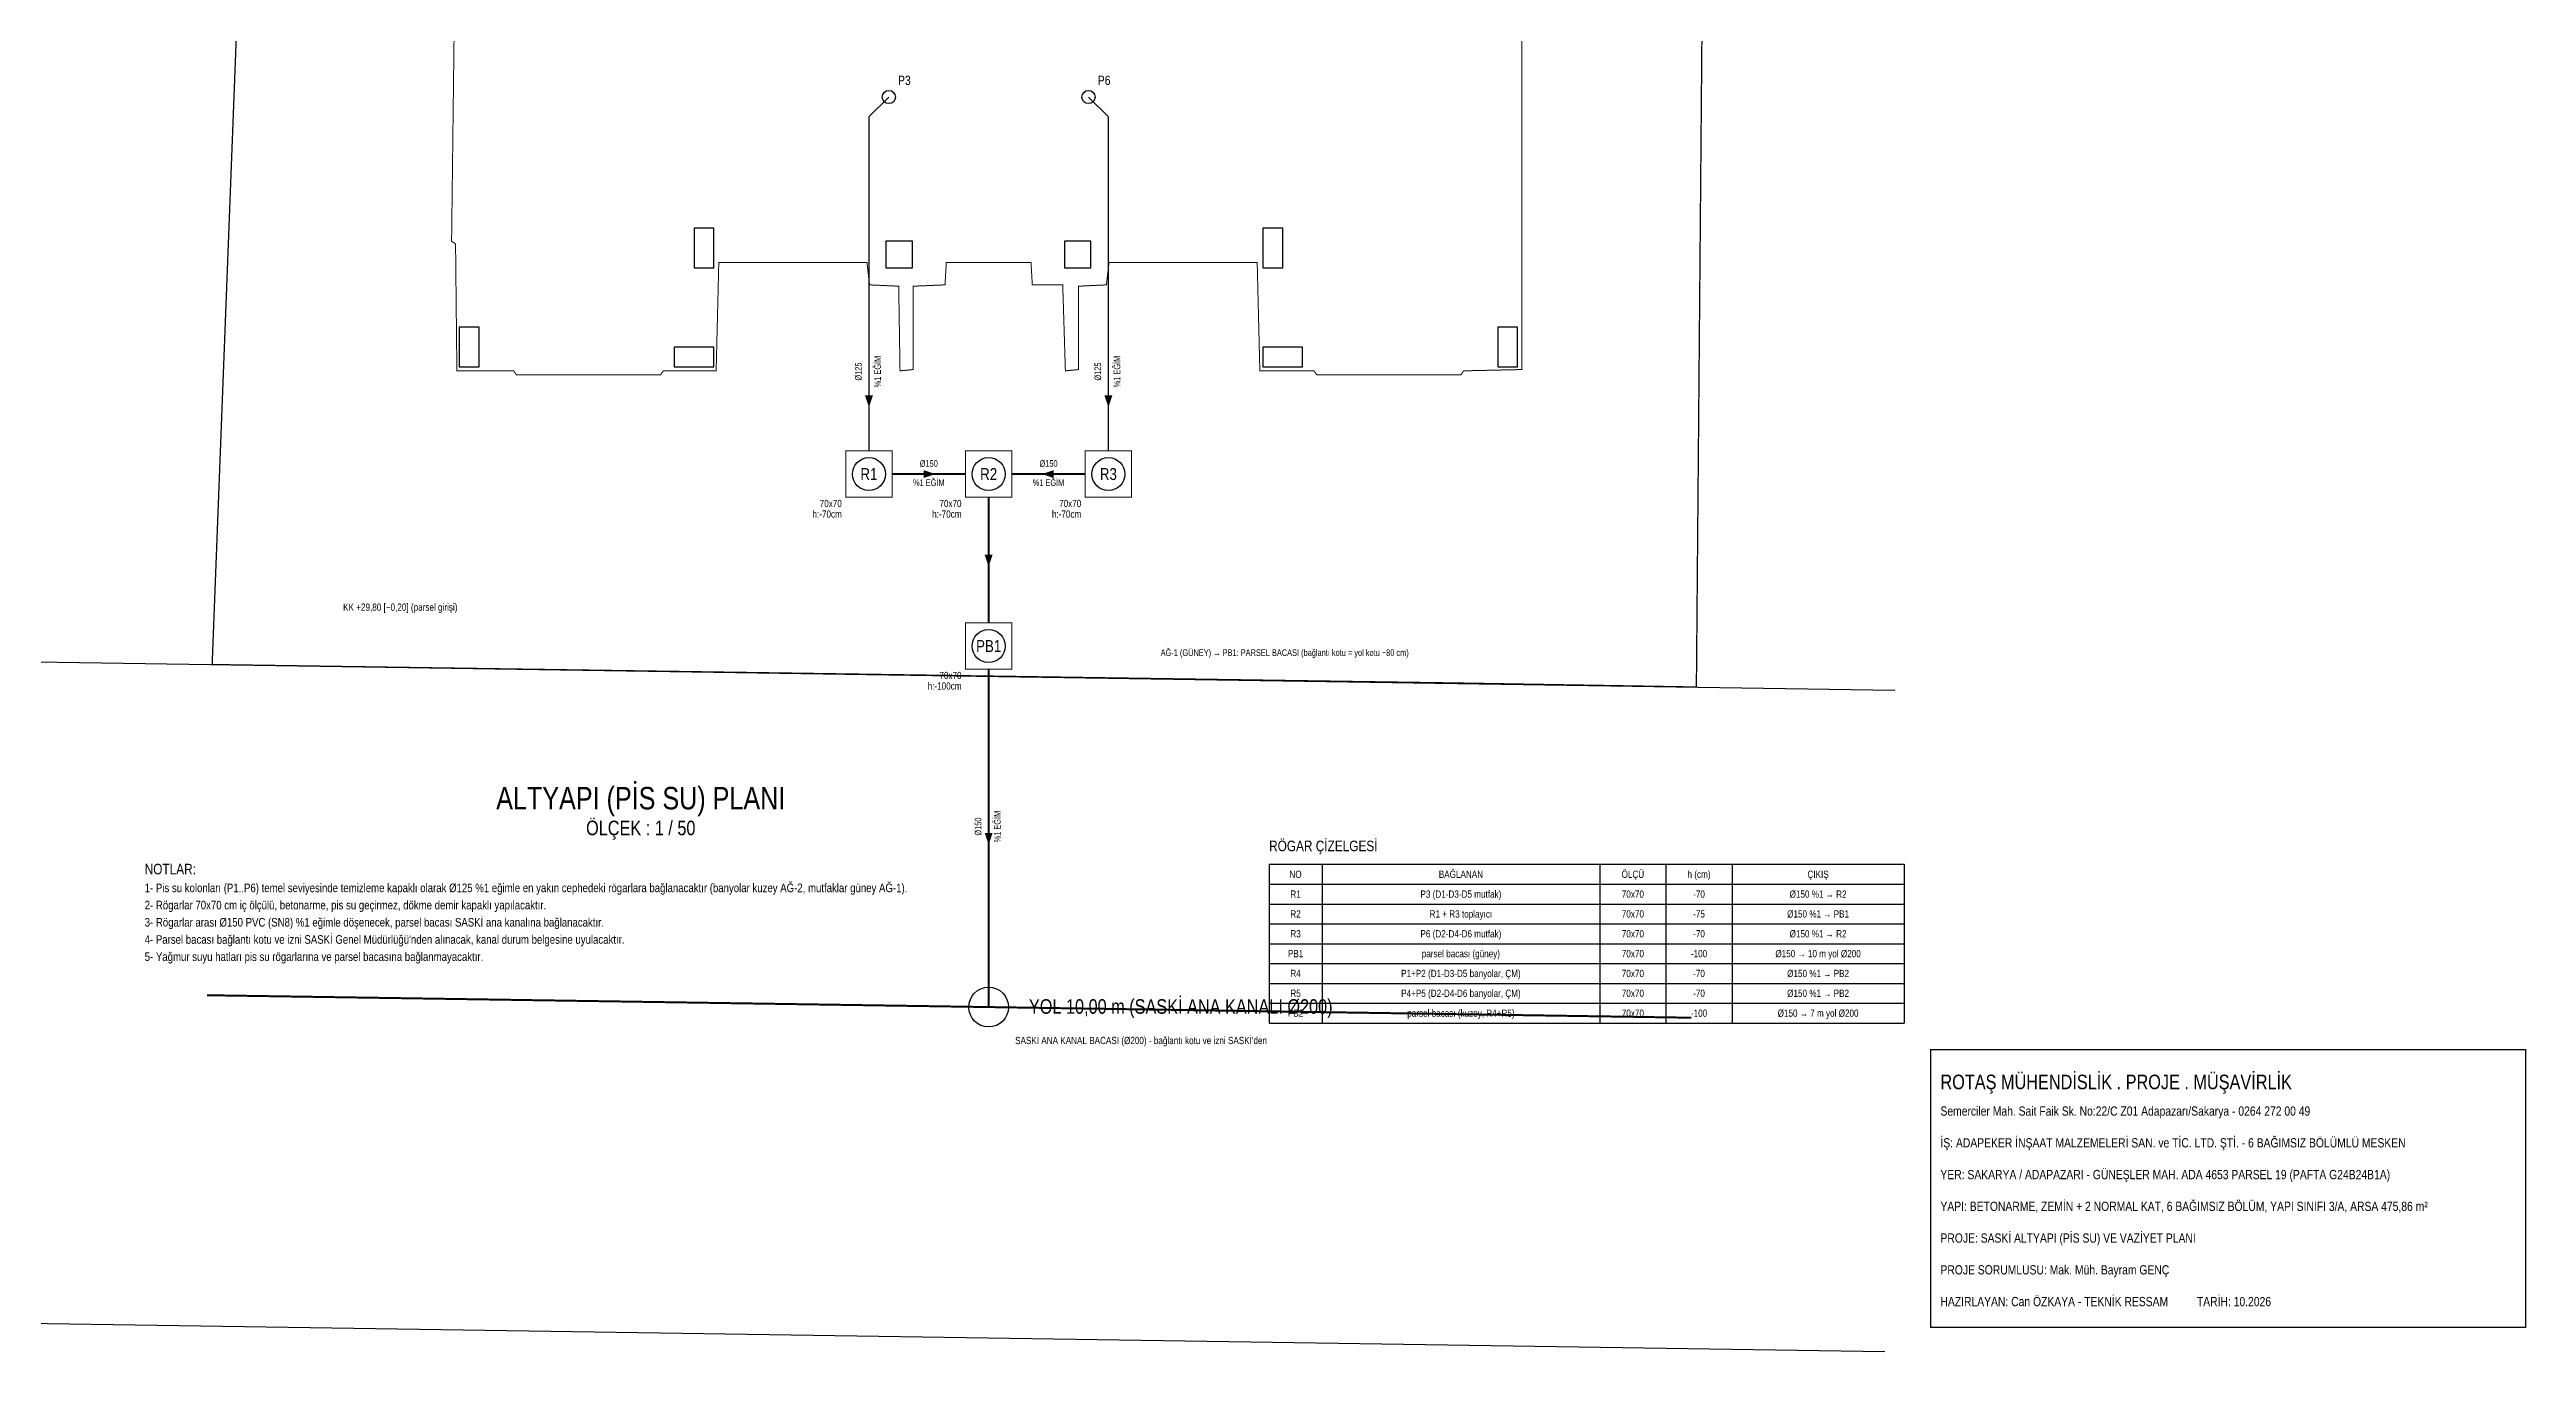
# Model space of a CAD drawing. Header units: centimetres. Extents: x -3462 to 2201, y -4536 to -601.
# Drawn here: x -1544 to 2201, y -4536 to -2568 of the extents above; entities that cross this region are included whole.
import ezdxf
from ezdxf.enums import TextEntityAlignment as Align

# ---------------------------------------------------------------- set-up
doc = ezdxf.new("R2010")
doc.units = ezdxf.units.CM
for name, color, linetype in [('ROTAS-ALTYAPI-BINA', 7, 'Continuous'), ('ROTAS-ALTYAPI-KANAL', 1, 'Continuous'), ('ROTAS-ALTYAPI-OK', 6, 'Continuous'), ('ROTAS-ALTYAPI-PARSEL', 3, 'Continuous'), ('ROTAS-ALTYAPI-PIS-SU', 6, 'Continuous'), ('ROTAS-ALTYAPI-ROGAR', 5, 'Continuous'), ('ROTAS-ALTYAPI-YAZI', 7, 'Continuous'), ('ROTAS-ALTYAPI-YOL', 8, 'Continuous'), ('ROTAS-MIMARI-KOLON', 8, 'Continuous'), ('ROTAS-PAFTA', 144, 'Continuous'), ('ROTAS-PAFTA-YAZI', 7, 'Continuous'), ('ROTAS-SIHHI-KOLON', 6, 'Continuous')]:
    doc.layers.add(name, color=color, linetype=linetype)
doc.styles.add('ROTAS-YAZI', font='arial.ttf')

msp = doc.modelspace()

# ---------------------------------------------------------------- hatches: boundary and pattern name
at = {"layer": 'ROTAS-ALTYAPI-OK'}
h = msp.add_hatch(color=6, dxfattribs=at)
h.dxf.hatch_style = 1
h.paths.add_polyline_path([(-305, -3109.2), (-299, -3091.2), (-311, -3091.2)])
h = msp.add_hatch(color=6, dxfattribs=at)
h.dxf.hatch_style = 1
h.paths.add_polyline_path([(57, -3109.2), (63, -3091.2), (51, -3091.2)])
h = msp.add_hatch(color=6, dxfattribs=at)
h.dxf.hatch_style = 1
h.paths.add_polyline_path([(-204.5, -3210), (-222.5, -3204), (-222.5, -3216)])
h = msp.add_hatch(color=6, dxfattribs=at)
h.dxf.hatch_style = 1
h.paths.add_polyline_path([(-43.5, -3210), (-25.5, -3216), (-25.5, -3204)])
h = msp.add_hatch(color=6, dxfattribs=at)
h.dxf.hatch_style = 1
h.paths.add_polyline_path([(-124, -3350), (-118, -3332), (-130, -3332)])
h = msp.add_hatch(color=6, dxfattribs=at)
h.dxf.hatch_style = 1
h.paths.add_polyline_path([(-124, -3770.4), (-118, -3752.4), (-130, -3752.4)])

# ---------------------------------------------------------------- linework, layer by layer
at = {"layer": 'ROTAS-ALTYAPI-BINA', "const_width": 1.5}
msp.add_lwpolyline([(682, -2364), (682, -3052), (594, -3054), (590, -3060), (372, -3060), (368, -3054), (286, -3054), (282, -2890), (58, -2890), (54, -2924), (12, -2926), (12, -3052), (-8, -3054), (-12, -2924), (-58, -2924), (-60, -2890), (-188, -2890), (-190, -2924), (-238, -2926), (-238, -3052), (-258, -3054), (-260, -2926), (-304, -2924), (-308, -2890), (-532, -2890), (-536, -3054), (-616, -3054), (-620, -3060), (-838, -3060), (-842, -3054), (-928, -3054), (-930, -2862), (-936, -2858), (-930, -2364)], dxfattribs=at)
at = {"layer": 'ROTAS-ALTYAPI-KANAL', "const_width": 3}
msp.add_lwpolyline([(-1305.6, -3997.9), (938.4, -4031.9)], dxfattribs=at)
at = {"layer": 'ROTAS-ALTYAPI-KANAL'}
msp.add_circle((-124, -4015.8), 30, dxfattribs=at)
at = {"layer": 'ROTAS-ALTYAPI-PARSEL', "const_width": 2}
msp.add_lwpolyline([(-1214, -1314), (606, -1398), (964, -1414), (946, -3532), (588, -3526), (-1298, -3498)], close=True, dxfattribs=at)
at = {"layer": 'ROTAS-ALTYAPI-PIS-SU'}
for points in [[(-275, -2640), (-305, -2670)], [(27, -2640), (57, -2670)]]:
    msp.add_lwpolyline(points, dxfattribs=at)
for points, const_width in [([(-305, -2670), (-305, -3175)], 2), ([(57, -2670), (57, -3175)], 2), ([(-270, -3210), (-159, -3210)], 3), ([(22, -3210), (-89, -3210)], 3), ([(-124, -3245), (-124, -3435)], 3), ([(-124, -3505), (-124, -4015.8)], 3)]:
    msp.add_lwpolyline(points, dxfattribs=dict(at, const_width=const_width))
at = {"layer": 'ROTAS-ALTYAPI-ROGAR', "const_width": 1.5}
for points in [[(-340, -3245), (-270, -3245), (-270, -3175), (-340, -3175)], [(-159, -3245), (-89, -3245), (-89, -3175), (-159, -3175)], [(22, -3245), (92, -3245), (92, -3175), (22, -3175)], [(-159, -3505), (-89, -3505), (-89, -3435), (-159, -3435)]]:
    msp.add_lwpolyline(points, close=True, dxfattribs=at)
at = {"layer": 'ROTAS-ALTYAPI-ROGAR'}
for centre in [(-305, -3210), (-124, -3210), (57, -3210), (-124, -3470)]:
    msp.add_circle(centre, 25, dxfattribs=at)
at = {"layer": 'ROTAS-ALTYAPI-YOL'}
for points in [[(-1598, -3493.5), (1246, -3536.5)], [(-1613.1, -4493.3), (1230.8, -4536.4)]]:
    msp.add_lwpolyline(points, dxfattribs=at)
at = {"layer": 'ROTAS-MIMARI-KOLON'}
for points in [[(-569.3, -2898.1), (-539.3, -2898.1), (-539.3, -2838.1), (-569.3, -2838.1), (-569.3, -2898.1)], [(290.7, -2898.1), (320.7, -2898.1), (320.7, -2838.1), (290.7, -2838.1), (290.7, -2898.1)], [(-279.3, -2898.1), (-239.3, -2898.1), (-239.3, -2858.1), (-279.3, -2858.1), (-279.3, -2898.1)], [(-9.3, -2898.1), (30.7, -2898.1), (30.7, -2858.1), (-9.3, -2858.1), (-9.3, -2898.1)], [(-924.3, -3048.1), (-894.3, -3048.1), (-894.3, -2988.1), (-924.3, -2988.1), (-924.3, -3048.1)], [(645.7, -3048.1), (675.7, -3048.1), (675.7, -2988.1), (645.7, -2988.1), (645.7, -3048.1)], [(-539.3, -3048.1), (-539.3, -3018.1), (-599.3, -3018.1), (-599.3, -3048.1), (-539.3, -3048.1)], [(350.7, -3048.1), (350.7, -3018.1), (290.7, -3018.1), (290.7, -3048.1), (350.7, -3048.1)]]:
    msp.add_lwpolyline(points, close=True, dxfattribs=at)
at = {"layer": 'ROTAS-PAFTA', "const_width": 2}
msp.add_lwpolyline([(1300, -4500), (2200, -4500), (2200, -4080), (1300, -4080)], close=True, dxfattribs=at)
at = {"layer": 'ROTAS-PAFTA-YAZI'}
for p, q in [((300, -3800), (1260, -3800)), ((300, -3800), (300, -4040)), ((380, -3800), (380, -4040)), ((800, -3800), (800, -4040)), ((900, -3800), (900, -4040)), ((1000, -3800), (1000, -4040)), ((1260, -3800), (1260, -4040)), ((300, -3830), (1260, -3830)), ((300, -3860), (1260, -3860)), ((300, -3890), (1260, -3890)), ((300, -3920), (1260, -3920)), ((300, -3950), (1260, -3950)), ((300, -3980), (1260, -3980)), ((300, -4010), (1260, -4010)), ((300, -4040), (1260, -4040))]:
    msp.add_line(p, q, dxfattribs=at)
at = {"layer": 'ROTAS-SIHHI-KOLON'}
for centre in [(-275, -2640), (27, -2640)]:
    msp.add_circle(centre, 10, dxfattribs=at)

# ---------------------------------------------------------------- texts
at = {"layer": 'ROTAS-ALTYAPI-YAZI', "style": 'ROTAS-YAZI', "width": 0.8}
for s, height, p in [('P3', 14, (-261, -2626)), ('P6', 14, (41, -2626)), ('KK +29,80 [−0,20] (parsel girişi)', 11, (-1100, -3420))]:
    msp.add_text(s, height=height, dxfattribs=at).set_placement(p, align=Align.BOTTOM_LEFT)
for p in [(-297, -3055), (65, -3055), (-116, -3742.9)]:
    msp.add_text('%1 EĞİM', height=10, rotation=90, dxfattribs=at).set_placement(p, align=Align.TOP_CENTER)
for s, p in [('Ø125', (-313, -3055)), ('Ø125', (49, -3055)), ('Ø150', (-132, -3742.9))]:
    msp.add_text(s, height=10, rotation=90, dxfattribs=at).set_placement(p, align=Align.BOTTOM_CENTER)
for s, height, p in [('R1', 18, (-305, -3210)), ('R2', 18, (-124, -3210)), ('R3', 18, (57, -3210)), ('PB1', 18, (-124, -3470)), ('YOL 10,00 m (SASKİ ANA KANALI Ø200)', 22, (166.4, -4014.9))]:
    msp.add_text(s, height=height, dxfattribs=at).set_placement(p, align=Align.MIDDLE_CENTER)
for p in [(-214.5, -3218), (-33.5, -3218)]:
    msp.add_text('%1 EĞİM', height=10, dxfattribs=at).set_placement(p, align=Align.TOP_CENTER)
for p in [(-214.5, -3202), (-33.5, -3202)]:
    msp.add_text('Ø150', height=10, dxfattribs=at).set_placement(p, align=Align.BOTTOM_CENTER)
for s, p in [('70x70', (-346, -3249)), ('70x70', (-165, -3249)), ('70x70', (16, -3249)), ('h:-70cm', (-346, -3265)), ('h:-70cm', (-165, -3265)), ('h:-70cm', (16, -3265)), ('70x70', (-165, -3509)), ('h:-100cm', (-165, -3525))]:
    msp.add_text(s, height=11, dxfattribs=at).set_placement(p, align=Align.TOP_RIGHT)
msp.add_text('AĞ-1 (GÜNEY) → PB1: PARSEL BACASI (bağlantı kotu = yol kotu −80 cm)', height=10, dxfattribs=at).set_placement((136, -3480), align=Align.MIDDLE_LEFT)
msp.add_text("SASKİ ANA KANAL BACASI (Ø200) - bağlantı kotu ve izni SASKİ'den", height=11, dxfattribs=at).set_placement((-84, -4060.8), align=Align.TOP_LEFT)
at = {"layer": 'ROTAS-PAFTA-YAZI', "style": 'ROTAS-YAZI', "width": 0.8}
for s, height, p in [('ALTYAPI (PİS SU) PLANI', 34, (-650, -3700)), ('ÖLÇEK : 1 / 50', 22, (-650, -3745)), ('NO', 11, (340, -3815)), ('BAĞLANAN', 11, (590, -3815)), ('ÖLÇÜ', 11, (850, -3815)), ('h (cm)', 11, (950, -3815)), ('ÇIKIŞ', 11, (1130, -3815)), ('R1', 11, (340, -3845)), ('P3 (D1-D3-D5 mutfak)', 11, (590, -3845)), ('70x70', 11, (850, -3845)), ('-70', 11, (950, -3845)), ('Ø150 %1 → R2', 11, (1130, -3845)), ('R2', 11, (340, -3875)), ('R1 + R3 toplayıcı', 11, (590, -3875)), ('70x70', 11, (850, -3875)), ('-75', 11, (950, -3875)), ('Ø150 %1 → PB1', 11, (1130, -3875)), ('PB1', 11, (340, -3935)), ('R3', 11, (340, -3905)), ('P6 (D2-D4-D6 mutfak)', 11, (590, -3905)), ('parsel bacası (güney)', 11, (590, -3935)), ('70x70', 11, (850, -3905)), ('70x70', 11, (850, -3935)), ('-100', 11, (950, -3935)), ('-70', 11, (950, -3905)), ('Ø150 → 10 m yol Ø200', 11, (1130, -3935)), ('Ø150 %1 → R2', 11, (1130, -3905)), ('R4', 11, (340, -3965)), ('P1+P2 (D1-D3-D5 banyolar, ÇM)', 11, (590, -3965)), ('70x70', 11, (850, -3965)), ('-70', 11, (950, -3965)), ('Ø150 %1 → PB2', 11, (1130, -3965)), ('R5', 11, (340, -3995)), ('P4+P5 (D2-D4-D6 banyolar, ÇM)', 11, (590, -3995)), ('70x70', 11, (850, -3995)), ('-70', 11, (950, -3995)), ('Ø150 %1 → PB2', 11, (1130, -3995)), ('PB2', 11, (340, -4025)), ('parsel bacası (kuzey, R4+R5)', 11, (590, -4025)), ('70x70', 11, (850, -4025)), ('-100', 11, (950, -4025)), ('Ø150 → 7 m yol Ø200', 11, (1130, -4025))]:
    msp.add_text(s, height=height, dxfattribs=at).set_placement(p, align=Align.MIDDLE_CENTER)
for s, height, p in [('RÖGAR ÇİZELGESİ', 16, (300, -3785)), ('NOTLAR:', 16, (-1400, -3820)), ('2- Rögarlar 70x70 cm iç ölçülü, betonarme, pis su geçirmez, dökme demir kapaklı yapılacaktır.', 13, (-1400, -3872)), ('1- Pis su kolonları (P1..P6) temel seviyesinde temizleme kapaklı olarak Ø125 %1 eğimle en yakın cephedeki rögarlara bağlanacaktır (banyolar kuzey AĞ-2, mutfaklar güney AĞ-1).', 13, (-1400, -3846)), ('3- Rögarlar arası Ø150 PVC (SN8) %1 eğimle döşenecek, parsel bacası SASKİ ana kanalına bağlanacaktır.', 13, (-1400, -3898)), ("4- Parsel bacası bağlantı kotu ve izni SASKİ Genel Müdürlüğü'nden alınacak, kanal durum belgesine uyulacaktır.", 13, (-1400, -3924)), ('5- Yağmur suyu hatları pis su rögarlarına ve parsel bacasına bağlanmayacaktır.', 13, (-1400, -3950))]:
    msp.add_text(s, height=height, dxfattribs=at).set_placement(p, align=Align.BOTTOM_LEFT)
for s, height, p in [('ROTAŞ MÜHENDİSLİK . PROJE . MÜŞAVİRLİK', 22, (1315, -4118)), ('Semerciler Mah. Sait Faik Sk. No:22/C Z01 Adapazarı/Sakarya - 0264 272 00 49', 14, (1315, -4166)), ('İŞ: ADAPEKER İNŞAAT MALZEMELERİ SAN. ve TİC. LTD. ŞTİ. - 6 BAĞIMSIZ BÖLÜMLÜ MESKEN', 14, (1315, -4214)), ('YER: SAKARYA / ADAPAZARI - GÜNEŞLER MAH. ADA 4653 PARSEL 19 (PAFTA G24B24B1A)', 14, (1315, -4262)), ('YAPI: BETONARME, ZEMİN + 2 NORMAL KAT, 6 BAĞIMSIZ BÖLÜM, YAPI SINIFI 3/A, ARSA 475,86 m²', 14, (1315, -4310)), ('PROJE: SASKİ ALTYAPI (PİS SU) VE VAZİYET PLANI', 14, (1315, -4358)), ('PROJE SORUMLUSU: Mak. Müh. Bayram GENÇ', 14, (1315, -4406)), ('HAZIRLAYAN: Can ÖZKAYA - TEKNİK RESSAM          TARİH: 10.2026', 14, (1315, -4454))]:
    msp.add_text(s, height=height, dxfattribs=at).set_placement(p, align=Align.TOP_LEFT)

doc.saveas('drawing.dxf')
